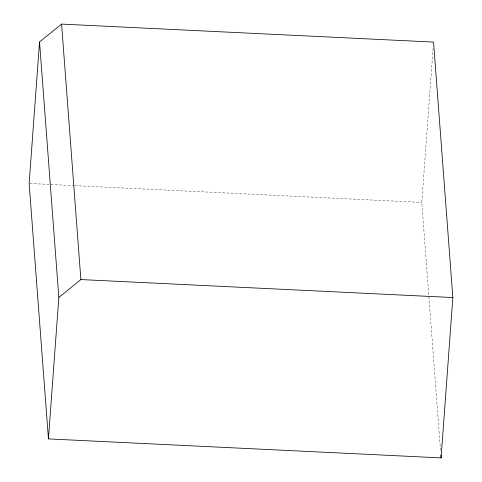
<?xml version="1.0" encoding="UTF-8"?>
<svg xmlns="http://www.w3.org/2000/svg" width="482" height="482" viewBox="0 0 482 482"><rect width="100%" height="100%" fill="white"/><g stroke="black" fill="none" stroke-linecap="round" stroke-linejoin="round"><path stroke-width="0.36" stroke-dasharray="2.41 1.81" d="M440.512 450.411L421.786 202.44L433.173 47.338M29.902 183.485L74.282 185.63M75.029 185.666L421.786 202.44"/><path stroke-width="0.72" d="M39.536 41.964L29.149 183.449L48.441 438.909L441.078 457.9L452.851 297.551L433.559 42.091L61.588 24.1L39.536 41.964L58.834 297.424L48.441 438.909M58.834 297.424L80.88 279.56L452.851 297.551M440.849 454.906L441.078 457.9M61.588 24.1L80.88 279.56"/></g></svg>
